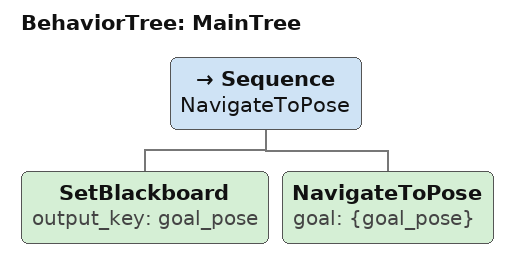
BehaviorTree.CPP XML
<?xml version="1.0"?>
<root main_tree_to_execute="MainTree">
    <BehaviorTree ID="MainTree">
        <!-- Navigate to a specific pose -->
        <Sequence name="NavigateToPose">
            <!-- Set the target pose -->
            <SetBlackboard output_key="goal_pose">
                {x: 3.0, y: 4.0, z: 0.0, qx: 0.0, qy: 0.0, qz: 0.0, qw: 1.0}
            </SetBlackboard>

            <!-- Navigate using the Nav2 system -->
            <NavigateToPose goal="{goal_pose}" />
        </Sequence>
    </BehaviorTree>
</root>
